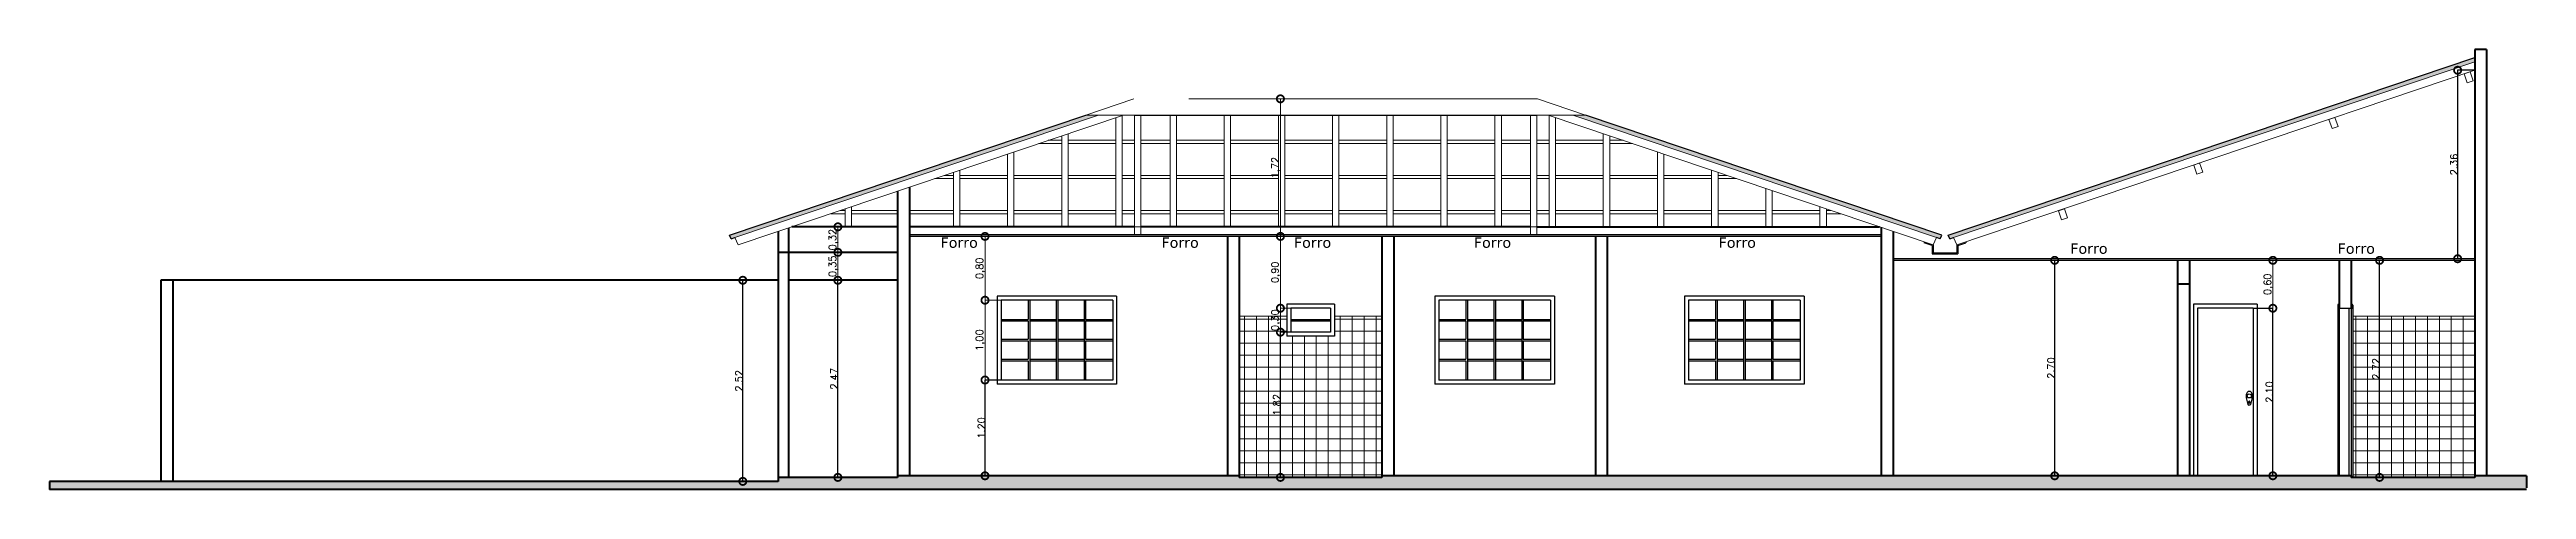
# Model space of a CAD drawing. Header units: millimetres. Extents: x 43 to 162, y -12 to 70.
# Drawn here: x 64.72 to 95.81, y -12.29 to -6.78 of the extents above; entities that cross this region are included whole.
import ezdxf

# ---------------------------------------------------------------- set-up
doc = ezdxf.new("R2010")
doc.units = ezdxf.units.MM
doc.header["$LTSCALE"] = 35
doc.header["$MEASUREMENT"] = 0
doc.header["$PDMODE"] = 35
doc.linetypes.add('C5', pattern=[60, 50, -5, 0, -5])
doc.linetypes.add('HIDDEN2', pattern=[0.1875, 0.125, -0.0625])
for name, color, linetype, lineweight in [('ALVENARIA', 7, 'Continuous', 50), ('cotas', 1, 'Continuous', 9), ('ESQ. GROSSA', 152, 'Continuous', 30), ('LINHA DE CORTE 02', 3, 'C5', 13), ('MADEIRA', 34, 'Continuous', 9), ('PISO', 122, 'Continuous', 9), ('PROJEÇÃO', 165, 'HIDDEN2', 18)]:
    doc.layers.add(name, color=color, linetype=linetype, lineweight=lineweight)
for name, color, linetype in [('detalhes', 41, 'Continuous'), ('HACHURA 01', 8, 'Continuous'), ('TELHADO', 153, 'Continuous'), ('TEXTO', 172, 'Continuous')]:
    doc.layers.add(name, color=color, linetype=linetype)
doc.styles.add('COTAS', font='romans.shx')
doc.styles.add('TEXTO ARQ', font='verdana.ttf')
doc.dimstyles.new('1 50', dxfattribs={"dimtxt": 0.09, "dimasz": 0.18, "dimexe": 0.0005, "dimexo": 0.001, "dimgap": 0.0006, "dimtad": 1, "dimzin": 0, "dimtxsty": 'COTAS', "dimblk": 'DOTSMALL', "dimcen": 0.003, "dimdle": 0.0003, "dimclrd": 256, "dimclre": 256, "dimclrt": 256, "dimazin": 0, "dimtfac": 1, "dimtix": 1, "dimtmove": 0, "dimatfit": 3, "dimldrblk": 'DOTSMALL', "dimfxl": 1, "dimtolj": 1, "dimtzin": 0, "dimlwd": -1, "dimlwe": -1, "dimarcsym": 0})
pattern_1 = [(180, (46.71915, 22.38756), (-3e-17, -0.15), []), (270, (46.71915, 22.38756), (0.15, -3e-17), [])]

# ---------------------------------------------------------------- blocks, each defined once
blk = doc.blocks.new('_DotSmall')
at = {"color": 0, "const_width": 0.5}
blk.add_lwpolyline([(-0.0625, 0, 1), (0.0625, 0, 1)], format="xyb", close=True, dxfattribs=at)
blk = doc.blocks.new('*D10')
at = {"linetype": 'ByBlock'}
for p, q in [((73.418, -9.674), (73.418, -9.674)), ((73.419, -12.195), (73.419, -9.674)), ((73.418, -12.194), (73.418, -12.194))]:
    blk.add_line(p, q, dxfattribs=at)
at = {"layer": 'Defpoints', "color": 0, "linetype": 'ByBlock'}
for p in [(73.419, -9.674), (73.419, -9.674), (73.419, -12.194)]:
    blk.add_point(p, dxfattribs=at)
at = {"linetype": 'ByBlock', "xscale": 0.18, "yscale": 0.18, "zscale": 0.18}
for p, rotation in [((73.419, -9.674), 90), ((73.419, -12.194), 270)]:
    blk.add_blockref('_DotSmall', p, dxfattribs=dict(at, rotation=rotation))
at = {"linetype": 'ByBlock', "insert": (73.373, -10.934), "char_height": 0.09, "attachment_point": 5, "rotation": 90, "style": 'COTAS'}
blk.add_mtext('\\A1;2.52', dxfattribs=at)
blk = doc.blocks.new('*D11')
at = {"linetype": 'ByBlock'}
for p, q in [((74.612, -9.674), (74.613, -9.674)), ((74.613, -12.145), (74.613, -9.674)), ((74.612, -12.144), (74.613, -12.144))]:
    blk.add_line(p, q, dxfattribs=at)
at = {"layer": 'Defpoints', "color": 0, "linetype": 'ByBlock'}
for p in [(74.613, -9.674), (74.613, -9.674), (74.613, -12.144)]:
    blk.add_point(p, dxfattribs=at)
at = {"linetype": 'ByBlock', "xscale": 0.18, "yscale": 0.18, "zscale": 0.18}
for p, rotation in [((74.613, -9.674), 90), ((74.613, -12.144), 270)]:
    blk.add_blockref('_DotSmall', p, dxfattribs=dict(at, rotation=rotation))
at = {"linetype": 'ByBlock', "insert": (74.567, -10.909), "char_height": 0.09, "attachment_point": 5, "rotation": 90, "style": 'COTAS'}
blk.add_mtext('\\A1;2.47', dxfattribs=at)
blk = doc.blocks.new('*D12')
at = {"layer": 'cotas'}
for p in [(74.612, -9.324), (74.613, -9.675)]:
    blk.add_line(p, (74.613, -9.324), dxfattribs=at)
at = {"layer": 'Defpoints', "color": 0}
for p in [(74.613, -9.324), (74.613, -9.324), (74.613, -9.674)]:
    blk.add_point(p, dxfattribs=at)
at = {"layer": 'cotas', "xscale": 0.18, "yscale": 0.18, "zscale": 0.18}
for p, rotation in [((74.613, -9.324), 90), ((74.613, -9.674), 270)]:
    blk.add_blockref('_DotSmall', p, dxfattribs=dict(at, rotation=rotation))
at = {"layer": 'cotas', "insert": (74.559, -9.499), "char_height": 0.09, "attachment_point": 5, "rotation": 90, "style": 'COTAS'}
blk.add_mtext('\\A1;0,35', dxfattribs=at)
blk = doc.blocks.new('*D13')
at = {"layer": 'cotas'}
for p in [(74.612, -9.004), (74.613, -9.325)]:
    blk.add_line(p, (74.613, -9.004), dxfattribs=at)
at = {"layer": 'Defpoints', "color": 0}
for p in [(74.613, -9.004), (74.613, -9.004), (74.613, -9.324)]:
    blk.add_point(p, dxfattribs=at)
at = {"layer": 'cotas', "xscale": 0.18, "yscale": 0.18, "zscale": 0.18}
for p, rotation in [((74.613, -9.004), 90), ((74.613, -9.324), 270)]:
    blk.add_blockref('_DotSmall', p, dxfattribs=dict(at, rotation=rotation))
at = {"layer": 'cotas', "insert": (74.559, -9.164), "char_height": 0.09, "attachment_point": 5, "rotation": 90, "style": 'COTAS'}
blk.add_mtext('\\A1;0,32', dxfattribs=at)
blk = doc.blocks.new('*D14')
at = {"linetype": 'ByBlock'}
for p, q in [((76.662, -10.924), (76.459, -10.924)), ((76.46, -12.125), (76.46, -10.924)), ((76.473, -12.124), (76.459, -12.124))]:
    blk.add_line(p, q, dxfattribs=at)
at = {"layer": 'Defpoints', "color": 0, "linetype": 'ByBlock'}
for p in [(76.46, -10.924), (76.663, -10.924), (76.474, -12.124)]:
    blk.add_point(p, dxfattribs=at)
at = {"linetype": 'ByBlock', "xscale": 0.18, "yscale": 0.18, "zscale": 0.18}
for p, rotation in [((76.46, -10.924), 90), ((76.46, -12.124), 270)]:
    blk.add_blockref('_DotSmall', p, dxfattribs=dict(at, rotation=rotation))
at = {"linetype": 'ByBlock', "insert": (76.414, -11.524), "char_height": 0.09, "attachment_point": 5, "rotation": 90, "style": 'COTAS'}
blk.add_mtext('\\A1;1.20', dxfattribs=at)
blk = doc.blocks.new('*D15')
at = {"layer": 'cotas'}
for p, q in [((76.662, -9.924), (76.459, -9.924)), ((76.46, -10.925), (76.46, -9.924))]:
    blk.add_line(p, q, dxfattribs=at)
at = {"layer": 'Defpoints', "color": 0}
for p in [(76.46, -9.924), (76.663, -9.924), (76.663, -10.924)]:
    blk.add_point(p, dxfattribs=at)
at = {"layer": 'cotas', "xscale": 0.18, "yscale": 0.18, "zscale": 0.18}
for p, rotation in [((76.46, -9.924), 90), ((76.46, -10.924), 270)]:
    blk.add_blockref('_DotSmall', p, dxfattribs=dict(at, rotation=rotation))
at = {"layer": 'cotas', "insert": (76.405, -10.424), "char_height": 0.09, "attachment_point": 5, "rotation": 90, "style": 'COTAS'}
blk.add_mtext('\\A1;1,00', dxfattribs=at)
blk = doc.blocks.new('*D16')
at = {"layer": 'cotas'}
for p, q in [((76.6, -9.124), (76.459, -9.124)), ((76.46, -9.925), (76.46, -9.124))]:
    blk.add_line(p, q, dxfattribs=at)
at = {"layer": 'Defpoints', "color": 0}
for p in [(76.46, -9.124), (76.601, -9.124), (76.663, -9.924)]:
    blk.add_point(p, dxfattribs=at)
at = {"layer": 'cotas', "xscale": 0.18, "yscale": 0.18, "zscale": 0.18}
for p, rotation in [((76.46, -9.124), 90), ((76.46, -9.924), 270)]:
    blk.add_blockref('_DotSmall', p, dxfattribs=dict(at, rotation=rotation))
at = {"layer": 'cotas', "insert": (76.405, -9.524), "char_height": 0.09, "attachment_point": 5, "rotation": 90, "style": 'COTAS'}
blk.add_mtext('\\A1;0,80', dxfattribs=at)
blk = doc.blocks.new('*D17')
at = {"linetype": 'ByBlock'}
for p, q in [((80.297, -10.324), (80.169, -10.324)), ((80.169, -12.145), (80.169, -10.324)), ((80.168, -12.144), (80.169, -12.144))]:
    blk.add_line(p, q, dxfattribs=at)
at = {"layer": 'Defpoints', "color": 0, "linetype": 'ByBlock'}
for p in [(80.169, -10.324), (80.298, -10.324), (80.169, -12.144)]:
    blk.add_point(p, dxfattribs=at)
at = {"linetype": 'ByBlock', "xscale": 0.18, "yscale": 0.18, "zscale": 0.18}
for p, rotation in [((80.169, -10.324), 90), ((80.169, -12.144), 270)]:
    blk.add_blockref('_DotSmall', p, dxfattribs=dict(at, rotation=rotation))
at = {"linetype": 'ByBlock', "insert": (80.124, -11.234), "char_height": 0.09, "attachment_point": 5, "rotation": 90, "style": 'COTAS'}
blk.add_mtext('\\A1;1.82', dxfattribs=at)
blk = doc.blocks.new('*D18')
at = {"layer": 'cotas'}
for p in [(80.297, -10.024), (80.169, -10.325)]:
    blk.add_line(p, (80.169, -10.024), dxfattribs=at)
at = {"layer": 'Defpoints', "color": 0}
for p in [(80.169, -10.024), (80.298, -10.024), (80.298, -10.324)]:
    blk.add_point(p, dxfattribs=at)
at = {"layer": 'cotas', "xscale": 0.18, "yscale": 0.18, "zscale": 0.18}
for p, rotation in [((80.169, -10.024), 90), ((80.169, -10.324), 270)]:
    blk.add_blockref('_DotSmall', p, dxfattribs=dict(at, rotation=rotation))
at = {"layer": 'cotas', "insert": (80.115, -10.174), "char_height": 0.09, "attachment_point": 5, "rotation": 90, "style": 'COTAS'}
blk.add_mtext('\\A1;0,30', dxfattribs=at)
blk = doc.blocks.new('*D19')
at = {"layer": 'cotas'}
for p in [(80.297, -9.124), (80.169, -10.025)]:
    blk.add_line(p, (80.169, -9.124), dxfattribs=at)
at = {"layer": 'Defpoints', "color": 0}
for p in [(80.169, -9.124), (80.298, -9.124), (80.298, -10.024)]:
    blk.add_point(p, dxfattribs=at)
at = {"layer": 'cotas', "xscale": 0.18, "yscale": 0.18, "zscale": 0.18}
for p, rotation in [((80.169, -9.124), 90), ((80.169, -10.024), 270)]:
    blk.add_blockref('_DotSmall', p, dxfattribs=dict(at, rotation=rotation))
at = {"layer": 'cotas', "insert": (80.115, -9.574), "char_height": 0.09, "attachment_point": 5, "rotation": 90, "style": 'COTAS'}
blk.add_mtext('\\A1;0,90', dxfattribs=at)
blk = doc.blocks.new('*D20')
at = {"layer": 'cotas'}
for p, q in [((80.169, -9.125), (80.169, -7.399)), ((80.297, -7.4), (80.169, -7.4))]:
    blk.add_line(p, q, dxfattribs=at)
at = {"layer": 'Defpoints', "color": 0}
for p in [(80.169, -7.4), (80.298, -7.4), (80.298, -9.124)]:
    blk.add_point(p, dxfattribs=at)
at = {"layer": 'cotas', "xscale": 0.18, "yscale": 0.18, "zscale": 0.18}
for p, rotation in [((80.169, -7.4), 90), ((80.169, -9.124), 270)]:
    blk.add_blockref('_DotSmall', p, dxfattribs=dict(at, rotation=rotation))
at = {"layer": 'cotas', "insert": (80.115, -8.262), "char_height": 0.09, "attachment_point": 5, "rotation": 90, "style": 'COTAS'}
blk.add_mtext('\\A1;1,72', dxfattribs=at)
blk = doc.blocks.new('*D21')
at = {"linetype": 'ByBlock'}
for p, q in [((89.889, -9.424), (89.889, -9.424)), ((89.89, -12.125), (89.89, -9.424)), ((89.889, -12.124), (89.889, -12.124))]:
    blk.add_line(p, q, dxfattribs=at)
at = {"layer": 'Defpoints', "color": 0, "linetype": 'ByBlock'}
for p in [(89.89, -9.424), (89.89, -9.424), (89.89, -12.124)]:
    blk.add_point(p, dxfattribs=at)
at = {"linetype": 'ByBlock', "xscale": 0.18, "yscale": 0.18, "zscale": 0.18}
for p, rotation in [((89.89, -9.424), 90), ((89.89, -12.124), 270)]:
    blk.add_blockref('_DotSmall', p, dxfattribs=dict(at, rotation=rotation))
at = {"linetype": 'ByBlock', "insert": (89.844, -10.774), "char_height": 0.09, "attachment_point": 5, "rotation": 90, "style": 'COTAS'}
blk.add_mtext('\\A1;2.70', dxfattribs=at)
blk = doc.blocks.new('*D22')
at = {"linetype": 'ByBlock'}
for p, q in [((92.384, -10.024), (92.63, -10.024)), ((92.629, -12.125), (92.629, -10.024)), ((92.654, -12.124), (92.629, -12.124))]:
    blk.add_line(p, q, dxfattribs=at)
at = {"layer": 'Defpoints', "color": 0, "linetype": 'ByBlock'}
for p in [(92.383, -10.024), (92.629, -10.024), (92.655, -12.124)]:
    blk.add_point(p, dxfattribs=at)
at = {"linetype": 'ByBlock', "xscale": 0.18, "yscale": 0.18, "zscale": 0.18}
for p, rotation in [((92.629, -10.024), 90), ((92.629, -12.124), 270)]:
    blk.add_blockref('_DotSmall', p, dxfattribs=dict(at, rotation=rotation))
at = {"linetype": 'ByBlock', "insert": (92.584, -11.074), "char_height": 0.09, "attachment_point": 5, "rotation": 90, "style": 'COTAS'}
blk.add_mtext('\\A1;2.10', dxfattribs=at)
blk = doc.blocks.new('*D23')
at = {"layer": 'cotas'}
for p, q in [((92.575, -9.424), (92.63, -9.424)), ((92.629, -10.025), (92.629, -9.424))]:
    blk.add_line(p, q, dxfattribs=at)
at = {"layer": 'Defpoints', "color": 0}
for p in [(92.574, -9.424), (92.629, -9.424), (92.383, -10.024)]:
    blk.add_point(p, dxfattribs=at)
at = {"layer": 'cotas', "xscale": 0.18, "yscale": 0.18, "zscale": 0.18}
for p, rotation in [((92.629, -9.424), 90), ((92.629, -10.024), 270)]:
    blk.add_blockref('_DotSmall', p, dxfattribs=dict(at, rotation=rotation))
at = {"layer": 'cotas', "insert": (92.575, -9.724), "char_height": 0.09, "attachment_point": 5, "rotation": 90, "style": 'COTAS'}
blk.add_mtext('\\A1;0,60', dxfattribs=at)
blk = doc.blocks.new('*D24')
at = {"linetype": 'ByBlock'}
for p, q in [((93.968, -9.424), (93.969, -9.424)), ((93.969, -12.145), (93.969, -9.424)), ((93.968, -12.144), (93.969, -12.144))]:
    blk.add_line(p, q, dxfattribs=at)
at = {"layer": 'Defpoints', "color": 0, "linetype": 'ByBlock'}
for p in [(93.969, -9.424), (93.969, -9.424), (93.969, -12.144)]:
    blk.add_point(p, dxfattribs=at)
at = {"linetype": 'ByBlock', "xscale": 0.18, "yscale": 0.18, "zscale": 0.18}
for p, rotation in [((93.969, -9.424), 90), ((93.969, -12.144), 270)]:
    blk.add_blockref('_DotSmall', p, dxfattribs=dict(at, rotation=rotation))
at = {"linetype": 'ByBlock', "insert": (93.924, -10.784), "char_height": 0.09, "attachment_point": 5, "rotation": 90, "style": 'COTAS'}
blk.add_mtext('\\A1;2.72', dxfattribs=at)
blk = doc.blocks.new('*D30')
at = {"linetype": 'ByBlock'}
for p, q in [((95.162, -7.042), (94.948, -7.042)), ((94.949, -7.041), (94.949, -9.405)), ((95.162, -9.404), (94.948, -9.404))]:
    blk.add_line(p, q, dxfattribs=at)
at = {"layer": 'Defpoints', "color": 0, "linetype": 'ByBlock'}
for p in [(95.163, -7.042), (94.949, -9.404), (95.163, -9.404)]:
    blk.add_point(p, dxfattribs=at)
at = {"linetype": 'ByBlock', "xscale": 0.18, "yscale": 0.18, "zscale": 0.18}
for p, rotation in [((94.949, -7.042), 90), ((94.949, -9.404), 270)]:
    blk.add_blockref('_DotSmall', p, dxfattribs=dict(at, rotation=rotation))
at = {"linetype": 'ByBlock', "insert": (94.903, -8.223), "char_height": 0.09, "attachment_point": 5, "rotation": 90, "style": 'COTAS'}
blk.add_mtext('\\A1;2.36', dxfattribs=at)

msp = doc.modelspace()

# ---------------------------------------------------------------- hatches: boundary and pattern name
at = {"layer": 'ALVENARIA'}
h = msp.add_hatch(dxfattribs=at)
h.set_pattern_fill('EARTH', color=256, angle=135, style=0)
h.paths.add_polyline_path([(95.813, -12.124), (95.163, -12.124), (95.163, -12.144), (93.613, -12.144), (93.613, -12.124), (81.443, -12.124), (81.443, -12.144), (79.653, -12.144), (79.653, -12.124), (75.363, -12.124), (75.363, -12.144), (73.863, -12.144), (73.863, -12.194), (64.715, -12.194), (64.715, -12.294), (95.813, -12.294)])
at = {"layer": 'PISO'}
h = msp.add_hatch(dxfattribs=at)
h.set_pattern_fill('ANSI37', color=256, scale=1.2, angle=135, style=0)
h.set_pattern_definition(pattern_1)
h.paths.add_polyline_path([(81.443, -10.124), (80.848, -10.124), (80.848, -10.374), (80.248, -10.374), (80.248, -10.124), (79.653, -10.124), (79.653, -12.144), (81.443, -12.144)])
h = msp.add_hatch(dxfattribs=at)
h.set_pattern_fill('ANSI37', color=256, scale=1.2, angle=135, style=0)
h.set_pattern_definition(pattern_1)
h.paths.add_polyline_path([(93.633, -10.124), (93.633, -12.144), (95.163, -12.144), (95.163, -10.124)])
at = {"layer": 'TELHADO'}
for points in [[(88.552, -9.11), (88.573, -9.155), (88.621, -9.139), (95.163, -6.936), (95.163, -6.883)], [(77.884, -7.603), (77.727, -7.603), (73.252, -9.11), (73.273, -9.155), (73.321, -9.139)], [(83.999, -7.603), (83.842, -7.603), (88.405, -9.139), (88.453, -9.155), (88.474, -9.11)]]:
    msp.add_hatch(color=256, dxfattribs=at).paths.add_polyline_path(points)

# ---------------------------------------------------------------- linework, layer by layer
at = {"layer": 'ALVENARIA'}
for p, q in [((95.163, -6.783), (95.163, -12.144)), ((95.313, -6.783), (95.163, -6.783)), ((95.313, -6.783), (95.313, -12.124)), ((75.363, -8.557), (75.363, -12.144)), ((75.513, -8.507), (75.513, -12.124)), ((75.363, -9.004), (74.035, -9.004)), ((78.338, -9.004), (75.513, -9.004)), ((83.308, -9.004), (78.418, -9.004)), ((83.388, -9.004), (87.691, -9.004)), ((87.713, -9.012), (87.713, -12.124)), ((73.863, -9.062), (73.863, -12.194)), ((73.993, -9.324), (73.863, -9.324)), ((73.993, -9.019), (73.993, -12.144)), ((75.363, -9.324), (73.993, -9.324)), ((79.503, -9.124), (79.503, -12.124)), ((79.653, -9.124), (79.653, -12.144)), ((81.443, -9.124), (81.443, -12.144)), ((81.593, -9.124), (81.593, -12.124)), ((84.123, -9.124), (84.123, -12.124)), ((84.273, -9.124), (84.273, -12.124)), ((87.863, -9.062), (87.863, -12.124)), ((91.433, -9.424), (91.433, -12.124)), ((91.583, -9.424), (91.583, -12.124)), ((93.463, -9.424, 0), (93.463, -10.024, 0)), ((93.613, -9.424, 0), (93.613, -10.024, 0)), ((66.113, -9.674), (66.113, -12.194)), ((73.863, -9.674), (66.113, -9.674)), ((66.263, -9.674), (66.263, -12.194)), ((75.363, -9.674), (73.993, -9.674)), ((91.583, -9.724), (91.433, -9.724)), ((79.653, -12.124), (75.363, -12.124)), ((93.613, -12.124), (81.443, -12.124)), ((93.613, -12.124), (93.613, -12.144)), ((95.813, -12.124), (95.163, -12.124)), ((95.813, -12.124), (95.813, -12.274)), ((73.863, -12.194), (64.715, -12.194)), ((64.715, -12.194), (64.715, -12.294)), ((95.813, -12.294), (64.715, -12.294)), ((75.363, -12.144), (73.863, -12.144)), ((81.443, -12.144), (79.653, -12.144)), ((95.163, -12.144), (93.613, -12.144))]:
    msp.add_line(p, q, dxfattribs=at)
at = {"layer": 'detalhes'}
for p, q in [((87.713, -9.104), (75.513, -9.104)), ((87.713, -9.124), (75.513, -9.124)), ((95.163, -9.404), (87.863, -9.404)), ((95.163, -9.424), (87.863, -9.424))]:
    msp.add_line(p, q, dxfattribs=at)
at = {"layer": 'ESQ. GROSSA'}
for p, q in [((78.113, -9.874), (76.613, -9.874)), ((76.613, -9.874), (76.613, -10.974)), ((76.663, -9.924), (76.663, -10.924)), ((78.063, -9.924), (76.663, -9.924)), ((77.003, -9.924), (77.003, -10.164)), ((77.023, -9.924), (77.023, -10.924)), ((77.353, -9.924), (77.353, -10.924)), ((77.373, -9.924), (77.373, -10.924)), ((77.703, -9.924), (77.703, -10.924)), ((77.723, -9.924), (77.723, -10.164)), ((78.063, -9.924), (78.063, -10.924)), ((78.113, -9.874), (78.113, -10.974)), ((82.108, -9.874), (82.108, -10.974)), ((83.608, -9.874), (82.108, -9.874)), ((83.558, -9.924), (82.158, -9.924)), ((82.158, -9.924), (82.158, -10.924)), ((82.498, -9.924), (82.498, -10.164)), ((82.518, -9.924), (82.518, -10.924)), ((82.848, -9.924), (82.848, -10.924)), ((82.868, -9.924), (82.868, -10.924)), ((83.198, -9.924), (83.198, -10.924)), ((83.218, -9.924), (83.218, -10.164)), ((83.558, -9.924), (83.558, -10.924)), ((83.608, -9.874), (83.608, -10.974)), ((86.743, -9.874), (85.243, -9.874)), ((85.243, -9.874), (85.243, -10.974)), ((85.293, -9.924), (85.293, -10.924)), ((86.693, -9.924), (85.293, -9.924)), ((85.633, -9.924), (85.633, -10.164)), ((85.653, -9.924), (85.653, -10.924)), ((85.983, -9.924), (85.983, -10.924)), ((86.003, -9.924), (86.003, -10.924)), ((86.333, -9.924), (86.333, -10.924)), ((86.353, -9.924), (86.353, -10.164)), ((86.693, -9.924), (86.693, -10.924)), ((86.743, -9.874), (86.743, -10.974)), ((76.663, -10.164), (77.003, -10.164)), ((76.663, -10.184), (77.003, -10.184)), ((77.003, -10.184), (77.003, -10.414)), ((77.023, -10.164), (77.353, -10.164)), ((77.023, -10.184), (77.353, -10.184)), ((77.373, -10.164), (77.703, -10.164)), ((77.373, -10.184), (77.703, -10.184)), ((77.723, -10.164), (78.063, -10.164)), ((77.723, -10.184), (77.723, -10.414)), ((77.723, -10.184), (78.063, -10.184)), ((80.848, -9.974), (80.248, -9.974)), ((80.248, -9.974), (80.248, -10.374)), ((80.798, -10.024), (80.298, -10.024)), ((80.298, -10.024), (80.298, -10.324)), ((80.298, -10.164), (80.798, -10.164)), ((80.298, -10.184), (80.798, -10.184)), ((80.798, -10.024), (80.798, -10.324)), ((80.848, -9.974), (80.848, -10.374)), ((82.158, -10.164), (82.498, -10.164)), ((82.158, -10.184), (82.498, -10.184)), ((82.498, -10.184), (82.498, -10.414)), ((82.518, -10.164), (82.848, -10.164)), ((82.518, -10.184), (82.848, -10.184)), ((82.868, -10.164), (83.198, -10.164)), ((82.868, -10.184), (83.198, -10.184)), ((83.218, -10.164), (83.558, -10.164)), ((83.218, -10.184), (83.558, -10.184)), ((83.218, -10.184), (83.218, -10.414)), ((85.293, -10.164), (85.633, -10.164)), ((85.293, -10.184), (85.633, -10.184)), ((85.633, -10.184), (85.633, -10.414)), ((85.653, -10.164), (85.983, -10.164)), ((85.653, -10.184), (85.983, -10.184)), ((86.003, -10.164), (86.333, -10.164)), ((86.003, -10.184), (86.333, -10.184)), ((86.353, -10.164), (86.693, -10.164)), ((86.353, -10.184), (86.353, -10.414)), ((86.353, -10.184), (86.693, -10.184)), ((92.433, -9.974, 0), (91.633, -9.974)), ((91.633, -9.974), (91.633, -12.124, 0)), ((91.683, -10.024, 0), (91.683, -12.124, 0)), ((92.383, -10.024), (91.683, -10.024)), ((92.383, -10.024, 0), (92.383, -12.124, 0)), ((92.433, -9.974, 0), (92.433, -12.124, 0)), ((93.443, -9.984, 0), (93.443, -10.014, 0)), ((93.443, -10.014, 0), (93.443, -12.124)), ((93.463, -9.974), (93.453, -9.974)), ((93.453, -10.024, 0), (93.623, -10.024)), ((93.463, -10.024, 0), (93.463, -12.124, 0)), ((93.583, -10.024, 0), (93.583, -12.124, 0)), ((93.613, -9.974), (93.623, -9.974)), ((93.613, -10.024, 0), (93.613, -12.124, 0)), ((93.633, -9.984, 0), (93.633, -10.014, 0)), ((93.633, -10.014, 0), (93.633, -12.144)), ((76.663, -10.414), (77.003, -10.414)), ((76.663, -10.434), (77.003, -10.434)), ((77.003, -10.434), (77.003, -10.664)), ((77.023, -10.414), (77.353, -10.414)), ((77.023, -10.434), (77.353, -10.434)), ((77.373, -10.414), (77.703, -10.414)), ((77.373, -10.434), (77.703, -10.434)), ((77.723, -10.414), (78.063, -10.414)), ((77.723, -10.434), (77.723, -10.664)), ((77.723, -10.434), (78.063, -10.434)), ((80.848, -10.374), (80.248, -10.374)), ((80.798, -10.324), (80.298, -10.324)), ((82.158, -10.414), (82.498, -10.414)), ((82.158, -10.434), (82.498, -10.434)), ((82.498, -10.434), (82.498, -10.664)), ((82.518, -10.414), (82.848, -10.414)), ((82.518, -10.434), (82.848, -10.434)), ((82.868, -10.414), (83.198, -10.414)), ((82.868, -10.434), (83.198, -10.434)), ((83.218, -10.414), (83.558, -10.414)), ((83.218, -10.434), (83.558, -10.434)), ((83.218, -10.434), (83.218, -10.664)), ((85.293, -10.414), (85.633, -10.414)), ((85.293, -10.434), (85.633, -10.434)), ((85.633, -10.434), (85.633, -10.664)), ((85.653, -10.414), (85.983, -10.414)), ((85.653, -10.434), (85.983, -10.434)), ((86.003, -10.414), (86.333, -10.414)), ((86.003, -10.434), (86.333, -10.434)), ((86.353, -10.414), (86.693, -10.414)), ((86.353, -10.434), (86.353, -10.664)), ((86.353, -10.434), (86.693, -10.434)), ((76.663, -10.664), (77.003, -10.664)), ((76.663, -10.684), (77.003, -10.684)), ((77.003, -10.684), (77.003, -10.924)), ((77.023, -10.664), (77.353, -10.664)), ((77.023, -10.684), (77.353, -10.684)), ((77.373, -10.664), (77.703, -10.664)), ((77.373, -10.684), (77.703, -10.684)), ((77.723, -10.664), (78.063, -10.664)), ((77.723, -10.684), (77.723, -10.924)), ((77.723, -10.684), (78.063, -10.684)), ((82.158, -10.664), (82.498, -10.664)), ((82.158, -10.684), (82.498, -10.684)), ((82.498, -10.684), (82.498, -10.924)), ((82.518, -10.664), (82.848, -10.664)), ((82.518, -10.684), (82.848, -10.684)), ((82.868, -10.664), (83.198, -10.664)), ((82.868, -10.684), (83.198, -10.684)), ((83.218, -10.664), (83.558, -10.664)), ((83.218, -10.684), (83.558, -10.684)), ((83.218, -10.684), (83.218, -10.924)), ((85.293, -10.664), (85.633, -10.664)), ((85.293, -10.684), (85.633, -10.684)), ((85.633, -10.684), (85.633, -10.924)), ((85.653, -10.664), (85.983, -10.664)), ((85.653, -10.684), (85.983, -10.684)), ((86.003, -10.664), (86.333, -10.664)), ((86.003, -10.684), (86.333, -10.684)), ((86.353, -10.664), (86.693, -10.664)), ((86.353, -10.684), (86.353, -10.924)), ((86.353, -10.684), (86.693, -10.684)), ((78.113, -10.974), (76.613, -10.974)), ((78.063, -10.924), (76.663, -10.924)), ((83.608, -10.974), (82.108, -10.974)), ((83.558, -10.924), (82.158, -10.924)), ((86.743, -10.974), (85.243, -10.974)), ((86.693, -10.924), (85.293, -10.924)), ((92.298, -11.153), (92.298, -11.102)), ((92.3, -11.165), (92.316, -11.232)), ((92.307, -11.08), (92.315, -11.072)), ((92.344, -11.069), (92.322, -11.069)), ((92.335, -11.191), (92.331, -11.191)), ((92.367, -11.165), (92.35, -11.232)), ((92.359, -11.08), (92.351, -11.072)), ((92.368, -11.153), (92.368, -11.102)), ((92.325, -11.198), (92.325, -11.21)), ((92.34, -11.239), (92.326, -11.239)), ((92.335, -11.216), (92.331, -11.216)), ((92.333, -11.202), (92.333, -11.196)), ((92.341, -11.198), (92.341, -11.21))]:
    msp.add_line(p, q, dxfattribs=at)
msp.add_circle((92.333, -11.124), 0.025, dxfattribs=at)
at = {"layer": 'ESQ. GROSSA', "extrusion": (4.92352e-20, -1.31134e-07, 1)}
msp.add_arc((93.453, -9.984, 0), 0.01, 90, 180, dxfattribs=at)
at = {"layer": 'ESQ. GROSSA', "extrusion": (-3.27835e-07, -1.31134e-07, 1)}
msp.add_arc((93.453, -10.014, 0), 0.01, 180, 270, dxfattribs=at)
at = {"layer": 'ESQ. GROSSA', "extrusion": (0, -1.31134e-07, 1)}
msp.add_arc((93.623, -9.984, 0), 0.01, 0, 90, dxfattribs=at)
at = {"layer": 'ESQ. GROSSA', "extrusion": (3.85689e-08, -1.31134e-07, 1)}
msp.add_arc((93.623, -10.014, 0), 0.01, 270, 0, dxfattribs=at)
at = {"layer": 'ESQ. GROSSA'}
for centre, radius, start, end in [((92.328, -11.102), 0.03, 135, 180), ((92.348, -11.153), 0.05, 180, 194.0362), ((92.322, -11.079), 0.01, 90, 135), ((92.331, -11.198), 0.00667, 90, 180), ((92.335, -11.198), 0.00667, 0, 90), ((92.344, -11.079), 0.01, 45, 90), ((92.338, -11.102), 0.03, 360, 45), ((92.318, -11.153), 0.05, 345.9638, 360), ((92.326, -11.229), 0.01, 194.0362, 270), ((92.331, -11.21), 0.00667, 180, 270), ((92.335, -11.21), 0.00667, 270, 0), ((92.34, -11.229), 0.01, 270, 345.9638)]:
    msp.add_arc(centre, radius, start, end, dxfattribs=at)
at = {"layer": 'HACHURA 01'}
for p, q in [((88.253, -9.194), (88.253, -9.204)), ((88.353, -9.238), (88.253, -9.204)), ((88.353, -9.238), (88.353, -9.341)), ((88.363, -9.231), (88.363, -9.331)), ((88.663, -9.231), (88.663, -9.331)), ((88.673, -9.238), (88.773, -9.204)), ((88.673, -9.238), (88.673, -9.341)), ((88.773, -9.194), (88.773, -9.204)), ((88.353, -9.341), (88.673, -9.341)), ((88.363, -9.331), (88.663, -9.331))]:
    msp.add_line(p, q, dxfattribs=at)
at = {"layer": 'LINHA DE CORTE 02'}
msp.add_line((83.999, -7.603), (77.727, -7.603), dxfattribs=at)
at = {"layer": 'MADEIRA'}
for p, q in [((88.621, -9.139), (95.163, -6.936)), ((88.663, -9.231), (95.163, -7.042)), ((73.321, -9.139), (77.884, -7.603)), ((73.363, -9.231), (78.197, -7.603)), ((78.103, -7.634), (78.103, -9.004)), ((78.183, -7.61), (78.183, -9.004)), ((78.338, -7.603), (78.338, -7.61)), ((83.388, -7.61), (78.338, -7.61)), ((78.338, -7.61), (78.338, -9.104)), ((78.418, -7.61), (78.418, -9.104)), ((78.783, -7.61), (78.783, -9.004)), ((78.863, -7.61), (78.863, -9.004)), ((79.463, -7.61), (79.463, -9.004)), ((79.543, -7.61), (79.543, -9.004)), ((80.143, -7.61), (80.143, -9.004)), ((80.223, -7.61), (80.223, -9.004)), ((80.823, -7.61), (80.823, -9.004)), ((80.903, -7.61), (80.903, -9.004)), ((81.503, -7.61), (81.503, -9.004)), ((81.583, -7.61), (81.583, -9.004)), ((82.183, -7.61), (82.183, -9.004)), ((82.263, -7.61), (82.263, -9.004)), ((82.863, -7.61), (82.863, -9.004)), ((82.943, -7.61), (82.943, -9.004)), ((83.308, -7.61), (83.308, -9.104)), ((83.388, -7.603), (83.388, -7.61)), ((83.388, -7.61), (83.388, -9.104)), ((88.363, -9.231), (83.529, -7.603)), ((83.543, -7.61), (83.543, -9.004)), ((83.623, -7.634), (83.623, -9.004)), ((88.405, -9.139), (83.842, -7.603)), ((76.823, -8.066), (76.823, -9.004)), ((77.136, -7.96), (77.423, -7.96)), ((77.255, -7.92), (77.423, -7.92)), ((77.423, -7.863), (77.423, -9.004)), ((77.503, -7.837), (77.503, -9.004)), ((77.503, -7.92), (78.103, -7.92)), ((77.503, -7.96), (78.103, -7.96)), ((78.183, -7.92), (78.338, -7.92)), ((78.183, -7.96), (78.338, -7.96)), ((78.418, -7.92), (78.783, -7.92)), ((78.418, -7.96), (78.783, -7.96)), ((78.863, -7.92), (79.463, -7.92)), ((78.863, -7.96), (79.463, -7.96)), ((79.543, -7.92), (80.143, -7.92)), ((79.543, -7.96), (80.143, -7.96)), ((80.223, -7.92), (80.823, -7.92)), ((80.223, -7.96), (80.823, -7.96)), ((80.903, -7.92), (81.503, -7.92)), ((80.903, -7.96), (81.503, -7.96)), ((81.583, -7.92), (82.183, -7.92)), ((81.583, -7.96), (82.183, -7.96)), ((82.263, -7.92), (82.863, -7.92)), ((82.263, -7.96), (82.863, -7.96)), ((82.943, -7.92), (83.308, -7.92)), ((82.943, -7.96), (83.308, -7.96)), ((83.388, -7.92), (83.543, -7.92)), ((83.388, -7.96), (83.543, -7.96)), ((83.623, -7.92), (84.223, -7.92)), ((83.623, -7.96), (84.223, -7.96)), ((84.223, -7.837), (84.223, -9.004)), ((84.303, -7.863), (84.303, -9.004)), ((84.303, -7.92), (84.471, -7.92)), ((84.303, -7.96), (84.59, -7.96)), ((84.903, -8.066), (84.903, -9.004)), ((75.948, -8.36), (76.063, -8.36)), ((76.063, -8.321), (76.063, -9.004)), ((76.143, -8.295), (76.143, -9.004)), ((76.143, -8.36), (76.743, -8.36)), ((76.743, -8.092), (76.743, -9.004)), ((76.823, -8.36), (77.423, -8.36)), ((77.503, -8.36), (78.103, -8.36)), ((78.183, -8.36), (78.338, -8.36)), ((78.418, -8.36), (78.783, -8.36)), ((78.863, -8.36), (79.463, -8.36)), ((79.543, -8.36), (80.143, -8.36)), ((80.223, -8.36), (80.823, -8.36)), ((80.903, -8.36), (81.503, -8.36)), ((81.583, -8.36), (82.183, -8.36)), ((82.263, -8.36), (82.863, -8.36)), ((82.943, -8.36), (83.308, -8.36)), ((83.388, -8.36), (83.543, -8.36)), ((83.623, -8.36), (84.223, -8.36)), ((84.303, -8.36), (84.903, -8.36)), ((84.983, -8.092), (84.983, -9.004)), ((84.983, -8.36), (85.583, -8.36)), ((85.583, -8.295), (85.583, -9.004)), ((85.663, -8.321), (85.663, -9.004)), ((85.663, -8.36), (85.778, -8.36)), ((75.83, -8.4), (76.063, -8.4)), ((76.143, -8.4), (76.743, -8.4)), ((76.823, -8.4), (77.423, -8.4)), ((77.503, -8.4), (78.103, -8.4)), ((78.183, -8.4), (78.338, -8.4)), ((78.418, -8.4), (78.783, -8.4)), ((78.863, -8.4), (79.463, -8.4)), ((79.543, -8.4), (80.143, -8.4)), ((80.223, -8.4), (80.823, -8.4)), ((80.903, -8.4), (81.503, -8.4)), ((81.583, -8.4), (82.183, -8.4)), ((82.263, -8.4), (82.863, -8.4)), ((82.943, -8.4), (83.308, -8.4)), ((83.388, -8.4), (83.543, -8.4)), ((83.623, -8.4), (84.223, -8.4)), ((84.303, -8.4), (84.903, -8.4)), ((84.983, -8.4), (85.583, -8.4)), ((85.663, -8.4), (85.896, -8.4)), ((86.263, -8.524), (86.263, -9.004)), ((86.343, -8.55), (86.343, -9.004)), ((74.523, -8.84), (74.703, -8.84)), ((74.642, -8.8), (74.703, -8.8)), ((74.703, -8.779), (74.703, -9.004)), ((74.783, -8.753), (74.783, -9.004)), ((74.783, -8.8), (75.363, -8.8)), ((74.783, -8.84), (75.363, -8.84)), ((75.513, -8.8), (76.063, -8.8)), ((75.513, -8.84), (76.063, -8.84)), ((76.143, -8.8), (76.743, -8.8)), ((76.143, -8.84), (76.743, -8.84)), ((76.823, -8.8), (77.423, -8.8)), ((76.823, -8.84), (77.423, -8.84)), ((77.503, -8.8), (78.103, -8.8)), ((77.503, -8.84), (78.103, -8.84)), ((78.183, -8.8), (78.338, -8.8)), ((78.183, -8.84), (78.338, -8.84)), ((78.418, -9.004), (78.338, -9.004)), ((78.418, -8.8), (78.783, -8.8)), ((78.418, -8.84), (78.783, -8.84)), ((78.863, -8.8), (79.463, -8.8)), ((78.863, -8.84), (79.463, -8.84)), ((79.543, -8.8), (80.143, -8.8)), ((79.543, -8.84), (80.143, -8.84)), ((80.223, -8.8), (80.823, -8.8)), ((80.223, -8.84), (80.823, -8.84)), ((80.903, -8.8), (81.503, -8.8)), ((80.903, -8.84), (81.503, -8.84)), ((81.583, -8.8), (82.183, -8.8)), ((81.583, -8.84), (82.183, -8.84)), ((82.263, -8.8), (82.863, -8.8)), ((82.263, -8.84), (82.863, -8.84)), ((82.943, -8.8), (83.308, -8.8)), ((82.943, -8.84), (83.308, -8.84)), ((83.308, -9.004), (83.388, -9.004)), ((83.388, -8.8), (83.543, -8.8)), ((83.388, -8.84), (83.543, -8.84)), ((83.623, -8.8), (84.223, -8.8)), ((83.623, -8.84), (84.223, -8.84)), ((84.303, -8.8), (84.903, -8.8)), ((84.303, -8.84), (84.903, -8.84)), ((84.983, -8.8), (85.583, -8.8)), ((84.983, -8.84), (85.583, -8.84)), ((85.663, -8.8), (86.263, -8.8)), ((85.663, -8.84), (86.263, -8.84)), ((86.343, -8.8), (86.943, -8.8)), ((86.343, -8.84), (86.943, -8.84)), ((86.943, -8.753), (86.943, -9.004)), ((87.023, -8.779), (87.023, -9.004)), ((87.023, -8.8), (87.084, -8.8)), ((87.023, -8.84), (87.203, -8.84)), ((73.363, -9.231), (73.321, -9.139)), ((88.363, -9.231), (88.405, -9.139)), ((88.663, -9.231), (88.621, -9.139))]:
    msp.add_line(p, q, dxfattribs=at)
for points in [[(95.032, -7.086), (95.07, -7.2), (95.146, -7.174), (95.108, -7.06)], [(93.333, -7.658), (93.372, -7.772), (93.447, -7.746), (93.409, -7.632)], [(91.635, -8.23), (91.673, -8.344), (91.749, -8.318), (91.71, -8.204)], [(89.936, -8.802), (89.974, -8.916), (90.05, -8.89), (90.012, -8.777)]]:
    msp.add_lwpolyline(points, close=True, dxfattribs=at)
at = {"layer": 'PISO'}
for p, q in [((80.248, -10.124), (79.653, -10.124)), ((81.443, -10.124), (80.848, -10.124)), ((95.163, -10.124), (93.633, -10.124))]:
    msp.add_line(p, q, dxfattribs=at)
at = {"layer": 'PROJEÇÃO'}
for p, q in [((77.727, -7.603), (78.33, -7.4)), ((83.396, -7.4), (78.33, -7.4)), ((83.999, -7.603), (83.396, -7.4))]:
    msp.add_line(p, q, dxfattribs=at)
at = {"layer": 'TELHADO'}
for p, q in [((88.552, -9.11), (95.163, -6.883)), ((73.252, -9.11), (77.727, -7.603)), ((88.474, -9.11), (83.999, -7.603)), ((73.273, -9.155), (73.252, -9.11)), ((73.273, -9.155), (73.321, -9.139)), ((88.453, -9.155), (88.405, -9.139)), ((88.453, -9.155), (88.474, -9.11)), ((88.573, -9.155), (88.552, -9.11)), ((88.573, -9.155), (88.621, -9.139))]:
    msp.add_line(p, q, dxfattribs=at)

# ---------------------------------------------------------------- texts
at = {"layer": 'TEXTO', "style": 'TEXTO ARQ'}
for p in [(75.902, -9.267), (78.676, -9.267), (80.339, -9.267), (82.598, -9.267), (85.671, -9.267), (90.086, -9.342), (93.443, -9.342)]:
    msp.add_text('Forro', height=0.13, dxfattribs=at).set_placement(p)

# ---------------------------------------------------------------- dimensions: what is measured, and where the dimension line sits
at = {"layer": 'cotas'}
for base, p1, p2, picture, middle in [((94.949, -9.404), (95.163, -7.042), (95.163, -9.404), '*D30', (94.903, -8.223)), ((73.419, -9.674), (73.419, -12.194), (73.419, -9.674), '*D10', (73.373, -10.934)), ((74.613, -9.674), (74.613, -12.144), (74.613, -9.674), '*D11', (74.567, -10.909)), ((89.89, -9.424), (89.89, -12.124), (89.89, -9.424), '*D21', (89.844, -10.774)), ((93.969, -9.424), (93.969, -12.144), (93.969, -9.424), '*D24', (93.924, -10.784)), ((92.629, -10.024), (92.655, -12.124), (92.383, -10.024), '*D22', (92.584, -11.074)), ((80.169, -10.324), (80.169, -12.144), (80.298, -10.324), '*D17', (80.124, -11.234)), ((76.46, -10.924), (76.474, -12.124), (76.663, -10.924), '*D14', (76.414, -11.524))]:
    dim = msp.add_linear_dim(base=base, p1=p1, p2=p2, angle=90, dimstyle='1 50', dxfattribs=at)
    dim.commit()
    dim.dimension.update_dxf_attribs({"geometry": picture, "text_midpoint": middle})
for base, p1, p2, picture, middle in [((80.169, -7.4), (80.298, -9.124), (80.298, -7.4), '*D20', (80.115, -8.262)), ((74.613, -9.004), (74.613, -9.324), (74.613, -9.004), '*D13', (74.559, -9.164)), ((74.613, -9.324), (74.613, -9.674), (74.613, -9.324), '*D12', (74.559, -9.499)), ((76.46, -9.124), (76.663, -9.924), (76.601, -9.124), '*D16', (76.405, -9.524)), ((80.169, -9.124), (80.298, -10.024), (80.298, -9.124), '*D19', (80.115, -9.574)), ((92.629, -9.424), (92.383, -10.024), (92.574, -9.424), '*D23', (92.575, -9.724)), ((76.46, -9.924), (76.663, -10.924), (76.663, -9.924), '*D15', (76.405, -10.424)), ((80.169, -10.024), (80.298, -10.324), (80.298, -10.024), '*D18', (80.115, -10.174))]:
    dim = msp.add_linear_dim(base=base, p1=p1, p2=p2, angle=90, dimstyle='1 50', override={"dimse1": 1, "dimtmove": 1}, dxfattribs=at)
    dim.commit()
    dim.dimension.update_dxf_attribs({"geometry": picture, "text_midpoint": middle})

doc.saveas('drawing.dxf')
